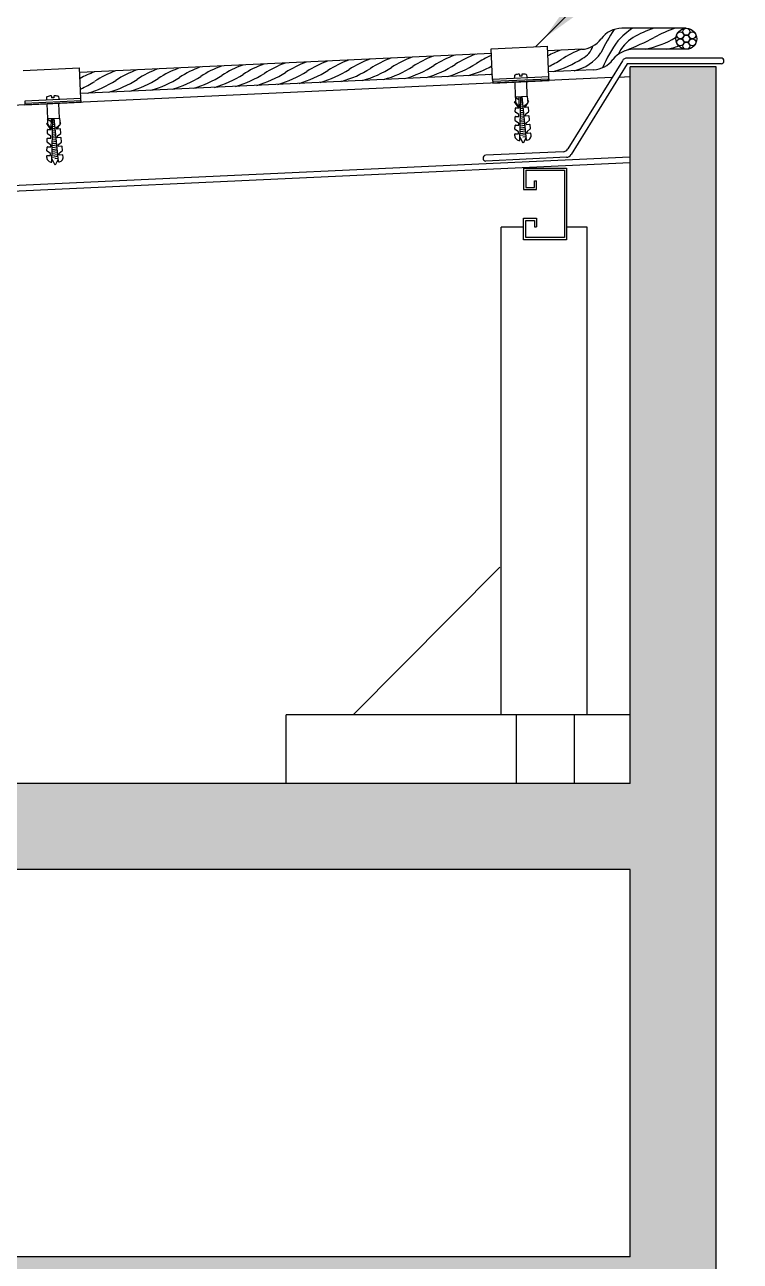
# Model space of a CAD drawing. Header units: millimetres. Extents: x -6506.4 to -6486.9, y -4620.1 to -4603.9.
# Drawn here: x -6495.32 to -6491.99, y -4612.56 to -4606.81 of the extents above; entities that cross this region are included whole.
import ezdxf

# ---------------------------------------------------------------- set-up
doc = ezdxf.new("R2010")
doc.units = ezdxf.units.MM
doc.header["$LTSCALE"] = 10
doc.layers.add('Termotécnica', color=7, linetype='Continuous')

msp = doc.modelspace()

# ---------------------------------------------------------------- hatches: boundary and pattern name
at = {"layer": 'Termotécnica'}
h = msp.add_hatch(dxfattribs=at)
h.set_pattern_fill('CONCRE', color=1, scale=0.6, style=0)
h.set_pattern_definition([(0, (-6504.87026, -4622.7147), (0.6, 0.6), [0.075, -0.525]), (90, (-6504.87026, -4622.7147), (-0.6, 0.6), [0.075, -0.525]), (135, (-6504.79526, -4622.7147), (-0.6, 0), [0.106066, -0.742462]), (0, (-6504.79526, -4622.3772), (0.6, 0.6), [0.075, -0.525]), (45, (-6504.75776, -4622.4147), (0, 0.6), [0.053033, -0.795495, 0]), (135, (-6504.75776, -4622.4147), (-0.6, 0), [0.053033, -0.795495, 0]), (0, (-6504.57026, -4622.2272), (0.6, 0.6), [0.106066, -0.493934]), (45, (-6504.57026, -4622.2272), (0, 0.6), [0.075, -0.773528]), (135, (-6504.4642, -4622.2272), (-0.6, 0), [0.075, -0.773528]), (90, (-6504.45776, -4622.5647), (-0.6, 0.6), [0.075, -0.525]), (45, (-6504.45776, -4622.5647), (0, 0.6), [0.053033, -0.795495, 0]), (135, (-6504.42026, -4622.5272), (-0.6, 0), [0.053033, -0.795495, 0]), (0, (-6504.79526, -4622.5647), (0.6, 0.6), [0.0375, -0.5025]), (0, (-6504.34526, -4622.4147), (0.6, 0.6), [0.0375, -0.5025]), (90, (-6504.53276, -4622.3397), (-0.6, 0.6), [0.0375, -0.5025]), (135, (-6504.45776, -4622.6772), (-0.6, 0), [0.053033, -0.795495, 0]), (135, (-6504.72026, -4622.2647), (-0.6, 0), [0.053033, -0.795495, 0]), (45, (-6504.589, -4622.51783), (0, 0.6), [0.053033, -0.795495, 0]), (90, (-6504.664, -4622.6397), (-0.6, 0.6), [0.009375, -0.590625]), (90, (-6504.6359, -4622.3866), (-0.6, 0.6), [0.009375, -0.590625]), (90, (-6504.35464, -4622.28345), (-0.6, 0.6), [0.009375, -0.590625]), (90, (-6504.34526, -4622.6022), (-0.6, 0.6), [0.009375, -0.590625])])
h.paths.add_polyline_path([(-6492.5012, -4610.7352), (-6492.5012, -4612.5352), (-6497.7358, -4612.5352), (-6497.7358, -4612.9352), (-6492.1012, -4612.9352), (-6492.1012, -4607.0019), (-6492.5012, -4607.0019), (-6492.5012, -4610.3352), (-6497.7358, -4610.3352), (-6497.7358, -4610.7352)])
h.paths.add_polyline_path([(-6497.8334, -4610.7352), (-6497.8334, -4610.3352), (-6502.5897, -4610.3352), (-6502.5886, -4610.3472), (-6502.5751, -4610.4685), (-6502.5622, -4610.5938), (-6502.5525, -4610.7234), (-6502.5522, -4610.7352), (-6498.6639, -4610.7352), (-6498.6639, -4612.5352), (-6502.5447, -4612.5352), (-6502.5378, -4612.5759), (-6502.5259, -4612.6344), (-6502.5104, -4612.6913), (-6502.4895, -4612.7454), (-6502.4617, -4612.7953), (-6502.4251, -4612.8399), (-6502.3787, -4612.8787), (-6502.3235, -4612.9147), (-6502.2891, -4612.9352), (-6498.6639, -4612.9352), (-6498.6639, -4614.9164), (-6498.4466, -4614.9877), (-6498.1551, -4615.0551), (-6497.8639, -4615.0961), (-6497.8639, -4612.9352), (-6497.8334, -4612.9352), (-6497.8334, -4612.5352), (-6497.8639, -4612.5352), (-6497.8639, -4610.7352)])

# ---------------------------------------------------------------- linework, layer by layer
at = {"layer": 'Termotécnica', "color": 2}
for p, q in [((-6491.989, -4605.957), (-6492.9414, -4606.9094)), ((-6492.2399, -4606.8236), (-6492.5396, -4606.8236)), ((-6493.1463, -4606.9406), (-6495.0607, -4607.0294)), ((-6492.7272, -4606.9211), (-6492.8847, -4606.9284)), ((-6492.2399, -4606.9212), (-6492.4852, -4606.9212)), ((-6492.5858, -4607.053), (-6502.0115, -4607.4902)), ((-6493.1418, -4607.0381), (-6495.0562, -4607.1268)), ((-6492.671, -4607.0162), (-6492.8802, -4607.0259)), ((-6492.5012, -4607.0491), (-6492.5535, -4607.0515)), ((-6492.5012, -4607.4495), (-6502.1762, -4607.8983)), ((-6492.5024, -4607.4229), (-6502.1677, -4607.8712)), ((-6492.9964, -4607.4731), (-6492.9964, -4607.5731)), ((-6492.9964, -4607.4731), (-6492.7964, -4607.4731)), ((-6492.9864, -4607.4831), (-6492.9864, -4607.5631)), ((-6492.9864, -4607.4831), (-6492.8064, -4607.4831)), ((-6492.8064, -4607.4831), (-6492.8064, -4607.7965)), ((-6492.7964, -4607.4731), (-6492.7964, -4607.8065)), ((-6492.9964, -4607.5731), (-6492.9364, -4607.5731)), ((-6492.9864, -4607.5631), (-6492.9464, -4607.5631)), ((-6492.9464, -4607.5331), (-6492.9364, -4607.5331)), ((-6492.9464, -4607.5631), (-6492.9464, -4607.5331)), ((-6492.9364, -4607.5731), (-6492.9364, -4607.5331)), ((-6492.9964, -4607.7486), (-6493.1012, -4607.7486)), ((-6493.1012, -4610.0152), (-6493.1012, -4607.7486)), ((-6492.9964, -4607.7065), (-6492.9364, -4607.7065)), ((-6492.9964, -4607.8065), (-6492.9964, -4607.7065)), ((-6492.9864, -4607.7965), (-6492.9864, -4607.7165)), ((-6492.9864, -4607.7165), (-6492.9464, -4607.7165)), ((-6492.9464, -4607.7165), (-6492.9464, -4607.7465)), ((-6492.9464, -4607.7465), (-6492.9364, -4607.7465)), ((-6492.9364, -4607.7065), (-6492.9364, -4607.7465)), ((-6492.7012, -4607.7486), (-6492.7964, -4607.7486)), ((-6492.7012, -4610.0152), (-6492.7012, -4607.7486)), ((-6492.7964, -4607.8065), (-6492.9964, -4607.8065)), ((-6492.8064, -4607.7965), (-6492.9864, -4607.7965)), ((-6493.7888, -4610.0152), (-6493.1066, -4609.3293)), ((-6494.1012, -4610.3352), (-6494.1012, -4610.0152)), ((-6492.5012, -4610.0152), (-6494.1012, -4610.0152)), ((-6493.0317, -4610.0152), (-6493.0317, -4610.3352)), ((-6492.7611, -4610.0152), (-6492.7611, -4610.3352))]:
    msp.add_line(p, q, dxfattribs=at)
at = {"layer": 'Termotécnica', "color": 1}
for p, q in [((-6493.1473, -4606.9189), (-6492.8857, -4606.9068)), ((-6493.1407, -4607.0613), (-6493.1473, -4606.9189)), ((-6492.8791, -4607.0492), (-6492.8857, -4606.9068)), ((-6492.5372, -4606.9745), (-6492.7911, -4607.3846)), ((-6492.5145, -4606.9886), (-6492.7758, -4607.4106)), ((-6492.0784, -4606.9619), (-6492.5145, -4606.9619)), ((-6492.0784, -4606.9886), (-6492.5145, -4606.9886)), ((-6495.3234, -4607.0198), (-6495.0617, -4607.0077)), ((-6495.0551, -4607.1501), (-6495.0617, -4607.0077)), ((-6493.1403, -4607.07), (-6492.8787, -4607.0579)), ((-6492.981, -4607.0542), (-6493.0388, -4607.0563)), ((-6493.0158, -4607.0377), (-6493.0155, -4607.0465)), ((-6493.0051, -4607.0461), (-6493.0155, -4607.0465)), ((-6493.0054, -4607.0373), (-6493.0051, -4607.0461)), ((-6492.9819, -4607.0717), (-6493.0363, -4607.0737)), ((-6493.0338, -4607.1417), (-6493.0363, -4607.0737)), ((-6492.9794, -4607.1397), (-6492.9819, -4607.0717)), ((-6495.3164, -4607.171), (-6495.0547, -4607.1588)), ((-6495.1571, -4607.1551), (-6495.2148, -4607.1573)), ((-6495.1579, -4607.1726), (-6495.2124, -4607.1746)), ((-6495.2098, -4607.2427), (-6495.2124, -4607.1746)), ((-6495.1918, -4607.1386), (-6495.1915, -4607.1475)), ((-6495.1811, -4607.1471), (-6495.1915, -4607.1475)), ((-6495.1814, -4607.1383), (-6495.1811, -4607.1471)), ((-6495.1554, -4607.2406), (-6495.1579, -4607.1726)), ((-6493.0385, -4607.1648), (-6493.0359, -4607.1636)), ((-6493.0195, -4607.1931), (-6493.0385, -4607.1648)), ((-6493.0178, -4607.1907), (-6493.0359, -4607.1636)), ((-6493.0339, -4607.1452), (-6493.0343, -4607.166)), ((-6493.0339, -4607.1452), (-6493.0338, -4607.1417)), ((-6493.0338, -4607.1417), (-6492.9794, -4607.1397)), ((-6493.0179, -4607.157), (-6493.0331, -4607.1466)), ((-6493.0179, -4607.1931), (-6493.0168, -4607.1411)), ((-6493.0142, -4607.345), (-6493.01, -4607.1408)), ((-6493.0003, -4607.1705), (-6493.0106, -4607.1718)), ((-6493.0011, -4607.1617), (-6493.0104, -4607.1629)), ((-6493.002, -4607.153), (-6493.0102, -4607.154)), ((-6493.0028, -4607.1443), (-6493.0101, -4607.1452)), ((-6492.9837, -4607.3439), (-6493.0032, -4607.1406)), ((-6492.9916, -4607.1823), (-6492.9771, -4607.1708)), ((-6492.9897, -4607.192), (-6492.9783, -4607.1718)), ((-6492.9794, -4607.1397), (-6492.9765, -4607.1694)), ((-6492.977, -4607.1639), (-6492.9756, -4607.1614)), ((-6492.9765, -4607.1687), (-6492.9729, -4607.1624)), ((-6492.9729, -4607.1624), (-6492.9756, -4607.1614)), ((-6493.0353, -4607.2119), (-6493.0349, -4607.1945)), ((-6493.0193, -4607.2237), (-6493.0345, -4607.2134)), ((-6493.0332, -4607.1928), (-6493.0179, -4607.1931)), ((-6493.0187, -4607.2335), (-6493.0185, -4607.2252)), ((-6492.9944, -4607.2317), (-6493.0119, -4607.2339)), ((-6492.9953, -4607.223), (-6493.0117, -4607.225)), ((-6492.9961, -4607.2142), (-6493.0115, -4607.2161)), ((-6492.997, -4607.2055), (-6493.0113, -4607.2072)), ((-6492.9978, -4607.1967), (-6493.0112, -4607.1984)), ((-6492.9986, -4607.188), (-6493.011, -4607.1895)), ((-6492.9995, -4607.1792), (-6493.0108, -4607.1806)), ((-6492.9914, -4607.1921), (-6492.9922, -4607.1838)), ((-6492.9916, -4607.1897), (-6492.9841, -4607.1764)), ((-6492.9761, -4607.1907), (-6492.9914, -4607.1921)), ((-6492.9875, -4607.2324), (-6492.9883, -4607.2241)), ((-6492.9877, -4607.2226), (-6492.9733, -4607.2111)), ((-6492.9723, -4607.2309), (-6492.9875, -4607.2324)), ((-6492.9726, -4607.2096), (-6492.9743, -4607.1922)), ((-6495.2145, -4607.2657), (-6495.2119, -4607.2646)), ((-6495.1956, -4607.294), (-6495.2145, -4607.2657)), ((-6495.1938, -4607.2916), (-6495.2119, -4607.2646)), ((-6495.2099, -4607.2461), (-6495.2103, -4607.2669)), ((-6495.2099, -4607.2461), (-6495.2098, -4607.2427)), ((-6495.2098, -4607.2427), (-6495.1554, -4607.2406)), ((-6495.1939, -4607.2579), (-6495.2092, -4607.2475)), ((-6495.1939, -4607.2941), (-6495.1928, -4607.242)), ((-6495.1902, -4607.4459), (-6495.186, -4607.2418)), ((-6495.1747, -4607.2889), (-6495.187, -4607.2904)), ((-6495.1755, -4607.2802), (-6495.1868, -4607.2816)), ((-6495.1763, -4607.2714), (-6495.1866, -4607.2727)), ((-6495.1772, -4607.2627), (-6495.1865, -4607.2638)), ((-6495.178, -4607.2539), (-6495.1863, -4607.255)), ((-6495.1788, -4607.2452), (-6495.1861, -4607.2461)), ((-6495.1597, -4607.4448), (-6495.1792, -4607.2415)), ((-6495.1674, -4607.2931), (-6495.1682, -4607.2848)), ((-6495.1677, -4607.2906), (-6495.1601, -4607.2773)), ((-6495.1676, -4607.2833), (-6495.1531, -4607.2718)), ((-6495.1658, -4607.2929), (-6495.1543, -4607.2727)), ((-6495.1554, -4607.2406), (-6495.1525, -4607.2703)), ((-6495.153, -4607.2648), (-6495.1516, -4607.2623)), ((-6495.1526, -4607.2696), (-6495.149, -4607.2633)), ((-6495.149, -4607.2633), (-6495.1516, -4607.2623)), ((-6493.0369, -4607.2927), (-6493.0366, -4607.2753)), ((-6493.0361, -4607.2523), (-6493.0357, -4607.2349)), ((-6493.0201, -4607.2641), (-6493.0354, -4607.2538)), ((-6493.0348, -4607.2736), (-6493.0195, -4607.2739)), ((-6493.034, -4607.2332), (-6493.0187, -4607.2335)), ((-6493.0195, -4607.2739), (-6493.0193, -4607.2656)), ((-6492.9894, -4607.2842), (-6493.013, -4607.2871)), ((-6492.9903, -4607.2754), (-6493.0128, -4607.2782)), ((-6492.9911, -4607.2667), (-6493.0126, -4607.2693)), ((-6492.9919, -4607.2579), (-6493.0124, -4607.2605)), ((-6492.9928, -4607.2492), (-6493.0123, -4607.2516)), ((-6492.9936, -4607.2404), (-6493.0121, -4607.2427)), ((-6492.9837, -4607.2726), (-6492.9845, -4607.2643)), ((-6492.9838, -4607.2628), (-6492.9694, -4607.2513)), ((-6492.9684, -4607.2711), (-6492.9837, -4607.2726)), ((-6492.9688, -4607.2498), (-6492.9704, -4607.2324)), ((-6492.9649, -4607.29), (-6492.9666, -4607.2727)), ((-6495.2121, -4607.3532), (-6495.2118, -4607.3358)), ((-6495.2113, -4607.3128), (-6495.2109, -4607.2954)), ((-6495.1953, -4607.3247), (-6495.2105, -4607.3143)), ((-6495.21, -4607.3341), (-6495.1947, -4607.3345)), ((-6495.2092, -4607.2937), (-6495.1939, -4607.2941)), ((-6495.1947, -4607.3345), (-6495.1945, -4607.3261)), ((-6495.1696, -4607.3414), (-6495.1881, -4607.3437)), ((-6495.1705, -4607.3326), (-6495.1879, -4607.3348)), ((-6495.1713, -4607.3239), (-6495.1877, -4607.3259)), ((-6495.1721, -4607.3151), (-6495.1875, -4607.317)), ((-6495.173, -4607.3064), (-6495.1874, -4607.3082)), ((-6495.1738, -4607.2976), (-6495.1872, -4607.2993)), ((-6495.1522, -4607.2916), (-6495.1674, -4607.2931)), ((-6495.1636, -4607.3333), (-6495.1644, -4607.325)), ((-6495.1637, -4607.3235), (-6495.1493, -4607.312)), ((-6495.1483, -4607.3318), (-6495.1636, -4607.3333)), ((-6495.1487, -4607.3105), (-6495.1503, -4607.2931)), ((-6495.1448, -4607.3507), (-6495.1465, -4607.3334)), ((-6493.0376, -4607.3238), (-6493.0374, -4607.3157)), ((-6493.0209, -4607.3045), (-6493.0362, -4607.2942)), ((-6493.0357, -4607.314), (-6493.0204, -4607.3143)), ((-6493.0204, -4607.3143), (-6493.0202, -4607.306)), ((-6492.9988, -4607.3582), (-6493.0138, -4607.3281)), ((-6492.9861, -4607.3191), (-6493.0137, -4607.3226)), ((-6492.9869, -4607.3104), (-6493.0135, -4607.3137)), ((-6492.9877, -4607.3017), (-6493.0133, -4607.3048)), ((-6492.9886, -4607.2929), (-6493.0132, -4607.296)), ((-6492.9852, -4607.3279), (-6492.9999, -4607.3297)), ((-6492.9849, -4607.331), (-6492.9988, -4607.3582)), ((-6492.9798, -4607.3128), (-6492.9806, -4607.3045)), ((-6492.98, -4607.303), (-6492.9656, -4607.2915)), ((-6492.9646, -4607.3114), (-6492.9798, -4607.3128)), ((-6492.962, -4607.3209), (-6492.9627, -4607.3129)), ((-6495.213, -4607.3937), (-6495.2126, -4607.3762)), ((-6495.197, -4607.4055), (-6495.2122, -4607.3951)), ((-6495.1961, -4607.3651), (-6495.2114, -4607.3547)), ((-6495.2109, -4607.3745), (-6495.1955, -4607.3749)), ((-6495.1955, -4607.3749), (-6495.1954, -4607.3665)), ((-6495.1638, -4607.4026), (-6495.1894, -4607.4058)), ((-6495.1646, -4607.3938), (-6495.1892, -4607.3969)), ((-6495.1654, -4607.3851), (-6495.189, -4607.388)), ((-6495.1663, -4607.3763), (-6495.1888, -4607.3791)), ((-6495.1671, -4607.3676), (-6495.1886, -4607.3703)), ((-6495.168, -4607.3589), (-6495.1885, -4607.3614)), ((-6495.1688, -4607.3501), (-6495.1883, -4607.3525)), ((-6495.1597, -4607.3735), (-6495.1605, -4607.3652)), ((-6495.1599, -4607.3637), (-6495.1454, -4607.3522)), ((-6495.1445, -4607.3721), (-6495.1597, -4607.3735)), ((-6495.156, -4607.4039), (-6495.1416, -4607.3924)), ((-6495.1409, -4607.391), (-6495.1426, -4607.3736)), ((-6492.8125, -4607.3972), (-6493.1728, -4607.4139)), ((-6495.2136, -4607.4247), (-6495.2134, -4607.4166)), ((-6495.2117, -4607.4149), (-6495.1964, -4607.4153)), ((-6495.1964, -4607.4153), (-6495.1962, -4607.4069)), ((-6495.1748, -4607.4591), (-6495.1899, -4607.429)), ((-6495.1621, -4607.4201), (-6495.1897, -4607.4235)), ((-6495.1629, -4607.4113), (-6495.1896, -4607.4146)), ((-6495.1613, -4607.4288), (-6495.1759, -4607.4306)), ((-6495.161, -4607.432), (-6495.1748, -4607.4591)), ((-6495.1559, -4607.4137), (-6495.1567, -4607.4054)), ((-6495.1406, -4607.4123), (-6495.1559, -4607.4137)), ((-6495.138, -4607.4219), (-6495.1388, -4607.4138)), ((-6492.7972, -4607.4232), (-6493.1715, -4607.4406))]:
    msp.add_line(p, q, dxfattribs=at)
at = {"layer": 'Termotécnica', "color": 3}
for p, q in [((-6492.1012, -4607.0019), (-6492.5012, -4607.0019)), ((-6492.5012, -4610.3352), (-6492.5012, -4607.0019)), ((-6492.1012, -4612.9352), (-6492.1012, -4607.0019)), ((-6492.5012, -4610.3352), (-6502.5897, -4610.3352)), ((-6492.5012, -4610.7352), (-6497.8639, -4610.7352)), ((-6492.5012, -4612.5352), (-6492.5012, -4610.7352)), ((-6492.5012, -4612.5352), (-6497.8639, -4612.5352))]:
    msp.add_line(p, q, dxfattribs=at)
at = {"layer": 'Termotécnica', "color": 1}
for points in [[(-6493.1399, -4607.0787), (-6492.8783, -4607.0666), (-6492.8791, -4607.0492), (-6493.1407, -4607.0613)], [(-6495.316, -4607.1797), (-6495.0543, -4607.1676), (-6495.0551, -4607.1501), (-6495.3168, -4607.1622)]]:
    msp.add_lwpolyline(points, close=True, dxfattribs=at)
at = {"layer": 'Termotécnica', "color": 2}
for centre, radius in [((-6492.2399, -4606.8724), 0.0488), ((-6492.2399, -4606.8398), 0.0163), ((-6492.268, -4606.8561), 0.0163), ((-6492.268, -4606.8886), 0.0163), ((-6492.2399, -4606.8724), 0.0163), ((-6492.2117, -4606.8561), 0.0163), ((-6492.2117, -4606.8886), 0.0163), ((-6492.2399, -4606.9049), 0.0163)]:
    msp.add_circle(centre, radius, dxfattribs=at)
at = {"layer": 'Termotécnica', "color": 1}
for centre, radius, start, end in [((-6491.7958, -4607.3432), 0.9341, 146.61828, 154.23731), ((-6492.3312, -4607.0789), 0.3003, 121.78205, 139.10342), ((-6492.239, -4607.2948), 0.495, 107.84031, 120.12675), ((-6492.1403, -4607.2948), 0.495, 107.84031, 120.12675), ((-6492.0331, -4607.2665), 0.6506, 143.80158, 156.47553), ((-6492.3877, -4607.0251), 0.1872, 122.18879, 154.6571), ((-6493.1314, -4605.4057), 1.6388, 291.87879, 296.94656), ((-6492.543, -4606.426), 0.5081, 282.96088, 299.86313), ((-6492.0416, -4607.2948), 0.495, 119.87874, 120.12675), ((-6493.0468, -4607.4078), 0.495, 110.44808, 122.80348), ((-6492.6524, -4607.3893), 0.495, 110.50327, 117.8526), ((-6492.5538, -4607.3847), 0.495, 110.51704, 122.80348), ((-6492.8075, -4606.8175), 0.2082, 282.69238, 324.91367), ((-6492.7721, -4606.8737), 0.1027, 298.21286, 341.48444), ((-6492.4443, -4606.426), 0.5081, 282.96088, 289.36827), ((-6494.2299, -4607.4631), 0.495, 110.28151, 122.80348), ((-6494.1313, -4607.4585), 0.495, 110.29545, 122.80348), ((-6494.0327, -4607.4539), 0.495, 110.30938, 122.80348), ((-6493.9341, -4607.4493), 0.495, 110.3233, 122.80348), ((-6493.8355, -4607.4447), 0.495, 110.3372, 122.80348), ((-6493.7369, -4607.4401), 0.495, 110.3511, 122.80348), ((-6493.6383, -4607.4354), 0.495, 110.36499, 122.80348), ((-6493.5397, -4607.4308), 0.495, 110.37886, 122.80348), ((-6493.4411, -4607.4262), 0.495, 110.39273, 122.80348), ((-6493.7854, -4606.5726), 0.5081, 285.80867, 302.53986), ((-6493.3425, -4607.4216), 0.495, 110.40658, 122.80348), ((-6493.6868, -4606.568), 0.5081, 285.79058, 302.53986), ((-6493.2439, -4607.417), 0.495, 110.42043, 122.80348), ((-6493.5882, -4606.5634), 0.5081, 285.77247, 302.53986), ((-6493.1454, -4607.4124), 0.495, 110.43426, 122.80348), ((-6493.4896, -4606.5588), 0.5081, 285.75433, 302.53986), ((-6493.391, -4606.5542), 0.5081, 285.73616, 299.13187), ((-6492.9482, -4607.4032), 0.495, 113.54884, 122.80348), ((-6493.0952, -4606.5403), 0.5081, 294.89663, 302.53986), ((-6492.9973, -4606.5359), 0.5081, 285.69976, 302.53986), ((-6492.5145, -4606.9886), 0.0267, 90, 148.23949), ((-6492.0784, -4606.9752), 0.0133, 270, 90), ((-6494.8215, -4607.4908), 0.495, 110.19766, 118.72897), ((-6494.7229, -4607.4861), 0.495, 110.21166, 122.80348), ((-6494.6243, -4607.4815), 0.495, 110.22565, 122.80348), ((-6494.9686, -4606.6279), 0.5081, 286.02386, 302.53986), ((-6494.5257, -4607.4769), 0.495, 110.23963, 122.80348), ((-6494.87, -4606.6233), 0.5081, 286.00606, 302.53986), ((-6494.4271, -4607.4723), 0.495, 110.2536, 122.80348), ((-6494.7714, -4606.6187), 0.5081, 285.98823, 302.53986), ((-6494.3285, -4607.4677), 0.495, 110.26756, 122.80348), ((-6494.6728, -4606.6141), 0.5081, 285.97039, 302.53986), ((-6494.5742, -4606.6095), 0.5081, 285.95251, 302.53986), ((-6494.4756, -4606.6049), 0.5081, 285.93462, 302.53986), ((-6494.377, -4606.6003), 0.5081, 285.91669, 302.53986), ((-6494.2784, -4606.5957), 0.5081, 285.89875, 302.53986), ((-6494.1798, -4606.591), 0.5081, 285.88078, 302.53986), ((-6494.0812, -4606.5864), 0.5081, 285.86279, 302.53986), ((-6493.9826, -4606.5818), 0.5081, 285.84477, 302.53986), ((-6493.884, -4606.5772), 0.5081, 285.82673, 302.53986), ((-6493.2924, -4606.5496), 0.5081, 285.71798, 287.22502), ((-6493.2856, -4606.55), 0.5081, 286.11253, 286.43112), ((-6492.9998, -4607.0532), 0.04, 165.9909, 183.41094), ((-6493.0388, -4607.0555), 0.000849, 183.41094, 272.14413), ((-6493.0344, -4607.0445), 0.00425, 111.43403, 165.9909), ((-6493.0167, -4607.0897), 0.0527, 89.93519, 111.43403), ((-6493.0166, -4607.0378), 0.000849, 2.14413, 92.14413), ((-6493.0045, -4607.0373), 0.000849, 92.14413, 182.14413), ((-6493.0006, -4607.089), 0.0527, 72.85423, 94.35307), ((-6492.9863, -4607.0427), 0.00425, 18.29736, 72.85423), ((-6493.0202, -4607.0539), 0.04, 0.87732, 18.29736), ((-6492.9811, -4607.0533), 0.000849, 272.14413, 0.87732), ((-6495.2644, -4606.6418), 0.5081, 294.06744, 302.53986), ((-6495.1658, -4606.6371), 0.5081, 286.0594, 302.53986), ((-6495.0672, -4606.6325), 0.5081, 286.04164, 302.53986), ((-6495.1758, -4607.1541), 0.04, 165.9909, 183.41094), ((-6495.2149, -4607.1564), 0.000849, 183.41094, 272.14413), ((-6495.2105, -4607.1454), 0.00425, 111.43403, 165.9909), ((-6495.1928, -4607.1906), 0.0527, 89.93519, 111.43403), ((-6495.1927, -4607.1387), 0.000849, 2.14413, 92.14413), ((-6495.1806, -4607.1382), 0.000849, 92.14413, 182.14413), ((-6495.1766, -4607.19), 0.0527, 72.85423, 94.35307), ((-6495.1623, -4607.1436), 0.00425, 18.29736, 72.85423), ((-6495.1962, -4607.1548), 0.04, 0.87732, 18.29736), ((-6495.1571, -4607.1542), 0.000849, 272.14413, 0.87732), ((-6493.0322, -4607.1452), 0.0017, 178.81855, 235.78072), ((-6493.0188, -4607.1584), 0.0017, 358.81855, 55.78072), ((-6492.9782, -4607.1695), 0.0017, 308.50751, 5.46968), ((-6493.0336, -4607.212), 0.0017, 178.81855, 235.78072), ((-6493.0332, -4607.1945), 0.0017, 88.81855, 178.81855), ((-6493.0202, -4607.2251), 0.0017, 358.81855, 55.78072), ((-6492.9905, -4607.1837), 0.0017, 128.50751, 185.46968), ((-6492.9866, -4607.2239), 0.0017, 128.50751, 185.46968), ((-6492.976, -4607.1924), 0.0017, 5.46968, 95.46968), ((-6492.9743, -4607.2097), 0.0017, 308.50751, 5.46968), ((-6492.9721, -4607.2326), 0.0017, 5.46968, 95.46968), ((-6495.2082, -4607.2461), 0.0017, 178.81855, 235.78072), ((-6495.1949, -4607.2593), 0.0017, 358.81855, 55.78072), ((-6495.1665, -4607.2846), 0.0017, 128.50751, 185.46968), ((-6495.1542, -4607.2704), 0.0017, 308.50751, 5.46968), ((-6493.0349, -4607.2753), 0.0017, 88.81855, 178.81855), ((-6493.0344, -4607.2524), 0.0017, 178.81855, 235.78072), ((-6493.034, -4607.2349), 0.0017, 88.81855, 178.81855), ((-6493.0211, -4607.2655), 0.0017, 358.81855, 55.78072), ((-6492.9828, -4607.2641), 0.0017, 128.50751, 185.46968), ((-6492.9705, -4607.25), 0.0017, 308.50751, 5.46968), ((-6492.9683, -4607.2728), 0.0017, 5.46968, 95.46968), ((-6495.2101, -4607.3358), 0.0017, 88.81855, 178.81855), ((-6495.2096, -4607.3129), 0.0017, 178.81855, 235.78072), ((-6495.2092, -4607.2954), 0.0017, 88.81855, 178.81855), ((-6495.1962, -4607.3261), 0.0017, 358.81855, 55.78072), ((-6495.1627, -4607.3248), 0.0017, 128.50751, 185.46968), ((-6495.152, -4607.2933), 0.0017, 5.46968, 95.46968), ((-6495.1503, -4607.3107), 0.0017, 308.50751, 5.46968), ((-6495.1482, -4607.3335), 0.0017, 5.46968, 95.46968), ((-6493.0155, -4607.323), 0.0221, 182.09838, 273.44383), ((-6493.0357, -4607.3157), 0.0017, 88.81855, 178.81855), ((-6493.0352, -4607.2928), 0.0017, 178.81855, 235.78072), ((-6493.0219, -4607.306), 0.0017, 358.81855, 55.78072), ((-6492.984, -4607.3218), 0.0221, 270.8444, 2.18985), ((-6492.9789, -4607.3043), 0.0017, 128.50751, 185.46968), ((-6492.9666, -4607.2902), 0.0017, 308.50751, 5.46968), ((-6492.9644, -4607.3131), 0.0017, 5.46968, 95.46968), ((-6495.2113, -4607.3937), 0.0017, 178.81855, 235.78072), ((-6495.2109, -4607.3762), 0.0017, 88.81855, 178.81855), ((-6495.2104, -4607.3533), 0.0017, 178.81855, 235.78072), ((-6495.1971, -4607.3665), 0.0017, 358.81855, 55.78072), ((-6495.1588, -4607.365), 0.0017, 128.50751, 185.46968), ((-6495.155, -4607.4053), 0.0017, 128.50751, 185.46968), ((-6495.1465, -4607.3509), 0.0017, 308.50751, 5.46968), ((-6495.1443, -4607.3738), 0.0017, 5.46968, 95.46968), ((-6495.1426, -4607.3911), 0.0017, 308.50751, 5.46968), ((-6492.8137, -4607.3706), 0.0267, 272.65556, 328.23949), ((-6495.1915, -4607.4239), 0.0221, 182.09838, 273.44383), ((-6495.2117, -4607.4166), 0.0017, 88.81855, 178.81855), ((-6495.1979, -4607.4069), 0.0017, 358.81855, 55.78072), ((-6495.1601, -4607.4227), 0.0221, 270.8444, 2.18985), ((-6495.1405, -4607.414), 0.0017, 5.46968, 95.46968), ((-6493.172, -4607.4273), 0.0133, 93.2193, 272.09181), ((-6492.7985, -4607.3966), 0.0267, 272.65556, 328.23949)]:
    msp.add_arc(centre, radius, start, end, dxfattribs=at)
at = {"layer": 'Termotécnica', "color": 2}
for centre, start, end in [((-6492.5396, -4606.9436), 90, 143.63154), ((-6492.7328, -4606.8013), 272.65556, 323.63154), ((-6492.4852, -4607.0412), 90, 142.88585), ((-6492.6766, -4606.8963), 272.65556, 322.88585)]:
    msp.add_arc(centre, 0.12, start, end, dxfattribs=at)
msp.add_solid([(-6492.7822, -4606.703), (-6492.7349, -4606.75), (-6492.8997, -4606.8684)], dxfattribs=at)

doc.saveas('drawing.dxf')
